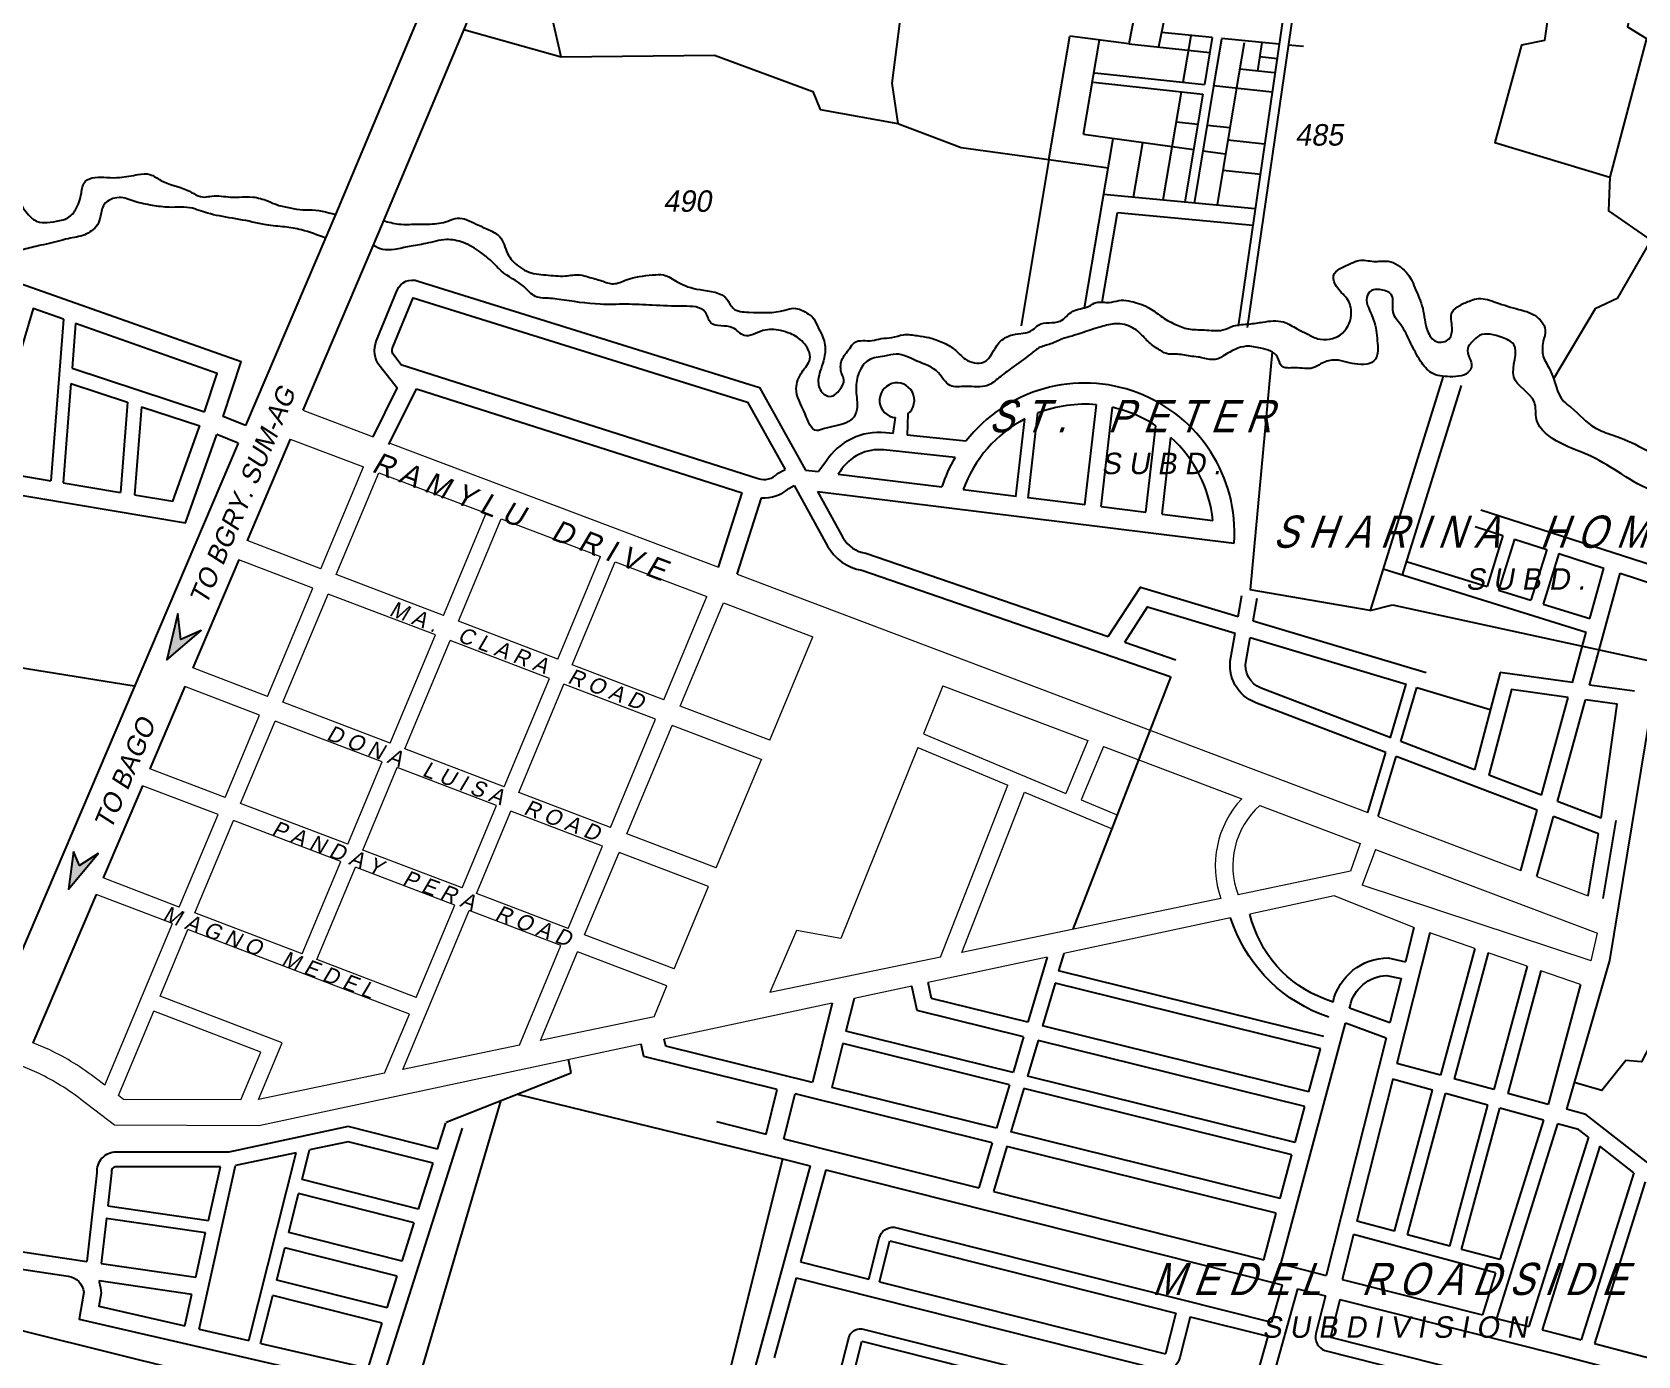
# Model space of a CAD drawing. Header units: inches. Extents: x -1369 to 1198, y -366 to 1398.
# Drawn here: x -649.3 to -608.93, y 901.79 to 935.08 of the extents above; entities that cross this region are included whole.
import ezdxf
from ezdxf.enums import TextEntityAlignment as Align

# ---------------------------------------------------------------- set-up
doc = ezdxf.new("R2010")
doc.units = ezdxf.units.IN
doc.header["$MEASUREMENT"] = 0
doc.linetypes.add('ACAD_ISO03W100', pattern=[30, 12, -18])
for name, color, linetype in [('CREEK_RIVER', 7, 'Continuous'), ('NATL_ROAD', 1, 'Continuous'), ('SUBLOTS', 1, 'Continuous')]:
    doc.layers.add(name, color=color, linetype=linetype)
for name, color, linetype, lineweight in [('GOVT_PUBLIC', 31, 'Continuous', 13), ('ROAD', 8, 'Continuous', 20), ('SUBDIVIDION', 8, 'Continuous', 25)]:
    doc.layers.add(name, color=color, linetype=linetype, lineweight=lineweight)
doc.styles.add('LOT_NO', font='ARIALN.TTF', dxfattribs={"width": 1.5, "height": 1})
doc.styles.add('PX-0', font='leroy')

msp = doc.modelspace()

# ---------------------------------------------------------------- hatches: boundary and pattern name
for points in [[(-645.9132, 919.2946), (-645.0429, 920.0343), (-645.5554, 919.806), (-645.6339, 920.4606)], [(-647.6337, 914.4222), (-648.1055, 914.1244), (-648.2545, 914.4719), (-648.3786, 913.5287)]]:
    msp.add_hatch(color=8).paths.add_polyline_path(points)

# ---------------------------------------------------------------- linework, layer by layer
at = {"color": 8}
for p, q in [((-617.4733, 936.47), (-618.7535, 927.6532)), ((-621.4289, 936.2962), (-621.733, 934.7839)), ((-617.7304, 936.3058), (-618.9819, 927.6863)), ((-620.827, 935.4821), (-620.9837, 934.703)), ((-623.7372, 931.872), (-623.21, 934.9781)), ((-621.733, 934.7839), (-623.21, 934.9781)), ((-622.8677, 932.5093), (-622.4653, 934.8802)), ((-621.733, 934.7839), (-619.694, 934.5637)), ((-619.6313, 934.9411), (-620.9103, 935.0681)), ((-620.362, 933.8152), (-620.1619, 934.9938)), ((-619.6313, 934.9411), (-619.8279, 933.7575)), ((-619.4037, 934.9033), (-619.6003, 933.7197)), ((-617.9527, 934.7745), (-619.4012, 934.9183)), ((-618.8335, 934.8086), (-619.0302, 933.625)), ((-618.3898, 934.8179), (-618.4936, 934.1033)), ((-617.9891, 934.4081), (-618.4428, 934.4532)), ((-617.3368, 934.7133), (-617.7228, 934.7517)), ((-620.864, 930.8573), (-620.4024, 933.577)), ((-619.6003, 933.7197), (-620.0906, 930.7681)), ((-619.0302, 933.625), (-619.5111, 930.73)), ((-619.8675, 933.5192), (-620.3183, 930.806)), ((-622.8677, 932.5093), (-620.099, 932.1256)), ((-622.8472, 928.1443), (-622.1238, 932.4062)), ((-621.6134, 930.9278), (-621.38, 932.3031)), ((-619.8704, 932.0939), (-619.2977, 932.0146)), ((-623.7372, 931.872), (-624.4337, 927.6876)), ((-623.7372, 931.872), (-622.2495, 931.6658)), ((-622.3628, 930.9983), (-618.5531, 930.6399)), ((-622.3968, 928.2866), (-622.0138, 930.5434)), ((-622.0138, 930.5434), (-618.6135, 930.2235))]:
    msp.add_line(p, q, dxfattribs=at)
at = {"color": 8, "linetype": 'ACAD_ISO03W100', "ltscale": 0.8}
for p, q in [((-622.5874, 934.0556), (-619.8279, 933.7575)), ((-618.9427, 934.1518), (-618.0748, 934.0581)), ((-622.6133, 933.8157), (-619.8675, 933.5192)), ((-619.5981, 933.7327), (-618.1271, 933.5738)), ((-620.5305, 932.8227), (-619.9929, 932.7646)), ((-619.7631, 932.7398), (-619.1876, 932.6776)), ((-619.2384, 932.3717), (-618.3161, 932.272)), ((-619.365, 931.6097), (-618.3989, 931.5053))]:
    msp.add_line(p, q, dxfattribs=at)
at = {"color": 8}
for points in [[(-645.6339, 920.4606), (-645.9132, 919.2946), (-645.0429, 920.0343), (-645.5554, 919.806)], [(-648.2545, 914.4719), (-648.3786, 913.5287), (-647.6337, 914.4222), (-648.1055, 914.1244)]]:
    msp.add_lwpolyline(points, close=True, dxfattribs=at)
at = {"layer": 'CREEK_RIVER', "color": 8}
msp.add_open_spline([(-610.0285, 960.3233), (-609.9876, 960.304), (-609.907, 960.2659), (-609.8116, 960.2138), (-609.7364, 960.1662), (-609.3759, 959.9352), (-608.6035, 959.8779), (-607.7714, 959.6065), (-607.0866, 959.5279), (-606.5895, 959.4531), (-606.0371, 959.3342), (-605.3732, 959.4166), (-604.6476, 959.4838), (-603.9681, 959.7083), (-603.5133, 959.9993), (-603.0523, 960.183), (-602.5435, 960.137), (-601.9261, 959.935), (-601.1092, 959.585), (-600.2884, 959.2325), (-599.5713, 958.9278), (-599.0845, 958.6432), (-598.4843, 958.6171), (-597.9791, 958.269), (-597.3532, 958.4553), (-596.6596, 957.7546), (-596.5276, 956.7464), (-595.8101, 955.8683), (-595.5625, 955.15), (-595.2818, 954.5234), (-594.9485, 954.1057), (-594.2045, 953.7963), (-593.2322, 953.8514), (-592.2133, 953.6339), (-591.4174, 953.5176), (-590.8382, 953.4966), (-590.3324, 953.2312), (-590.0372, 952.7429), (-589.5579, 952.4484), (-589.2634, 952.1277), (-589.1438, 951.793), (-589.0752, 951.2943), (-589.0677, 950.7091), (-589.2951, 950.1425), (-589.5275, 949.624), (-589.1598, 949.1936), (-589.1604, 948.7384), (-588.904, 948.5497), (-588.7471, 948.2756), (-588.5225, 948.0134), (-588.2748, 947.6645), (-587.7439, 947.4412), (-587.3784, 947.0019), (-586.9342, 946.6424), (-586.597, 946.5672), (-586.2083, 946.4985), (-585.9323, 946.7598), (-585.6502, 946.9928), (-585.448, 947.2942), (-585.1749, 947.5314), (-584.94, 947.8038), (-584.6422, 947.9869), (-584.3804, 948.2529), (-584.112, 948.5054), (-583.7075, 948.5663), (-583.2236, 948.4756), (-582.5666, 948.1469), (-581.8258, 948.3771), (-581.2294, 948.1422), (-580.8422, 947.9647), (-580.5502, 947.6561), (-580.151, 947.4776), (-579.7368, 947.1561), (-579.0312, 947.1085), (-578.2768, 946.8897), (-577.413, 946.6176), (-576.9149, 946.1528), (-576.2458, 945.891), (-576.4675, 945.4159), (-576.0392, 945.0697), (-576.018, 944.5093), (-576.0149, 943.8765), (-575.5612, 943.3383), (-574.9083, 943.3455), (-574.3824, 943.3362), (-573.8934, 943.3622), (-573.4764, 943.1516), (-572.9186, 943.0037), (-572.4102, 942.7988), (-571.9983, 942.4696), (-571.6067, 942.3107), (-571.3281, 941.9568), (-571.0276, 941.6855), (-570.5492, 941.1318), (-570.2461, 940.3376), (-569.8571, 939.5253), (-569.4608, 938.9916), (-568.9603, 938.8702), (-568.5451, 938.8934), (-568.2556, 938.7025), (-567.8552, 938.3682), (-567.2933, 938.2313), (-566.9065, 937.796), (-566.5078, 937.4899), (-566.334, 936.8818), (-565.9867, 936.3755), (-566.0203, 935.8278), (-565.8504, 935.3531), (-565.4644, 935.0258), (-564.994, 934.993), (-564.6785, 935.0234), (-564.4601, 935.061), (-564.3888, 935.0684)], degree=3, knots=[0, 0, 0, 0, 0.00045245, 0.00089134, 0.0010854, 0.00134324, 0.00516387, 0.00847533, 0.01013265, 0.01203045, 0.01351396, 0.01574369, 0.01864401, 0.02081189, 0.02280384, 0.02404537, 0.0256871, 0.02776364, 0.03054897, 0.0345648, 0.03668859, 0.03836631, 0.04010153, 0.04256589, 0.04403196, 0.0460357, 0.05119349, 0.05403677, 0.05710487, 0.05872881, 0.06092741, 0.06221236, 0.06663196, 0.07042755, 0.07261529, 0.07468694, 0.07615511, 0.07810564, 0.08022826, 0.08164632, 0.08251134, 0.08444712, 0.08715986, 0.08890091, 0.09053417, 0.09231807, 0.09398464, 0.09464733, 0.09536223, 0.09711928, 0.09811671, 0.09956363, 0.10267705, 0.10376672, 0.10517538, 0.10611475, 0.10751217, 0.10863127, 0.10983872, 0.11108127, 0.11224098, 0.11341259, 0.11453169, 0.1159962, 0.11695006, 0.11849145, 0.12088228, 0.12404701, 0.12558498, 0.12718408, 0.1282642, 0.12976127, 0.13151981, 0.13336995, 0.13661546, 0.13950961, 0.14204429, 0.14395685, 0.14495912, 0.14627521, 0.14867595, 0.15026662, 0.15259183, 0.15472151, 0.1564794, 0.15794547, 0.15950227, 0.16104025, 0.16374106, 0.16487852, 0.16629551, 0.16786941, 0.16927764, 0.17035763, 0.17515037, 0.17758615, 0.17945402, 0.18153055, 0.18241144, 0.18353838, 0.18483909, 0.18766892, 0.18895359, 0.19061032, 0.19254901, 0.19509416, 0.1965043, 0.19787511, 0.20004334, 0.20104633, 0.20251591, 0.20323049, 0.20323049, 0.20323049, 0.20323049], dxfattribs=at)
for points in [[(-652.7698, 934.4481), (-652.4195, 933.441), (-652.0253, 932.9978), (-652.0007, 932.727), (-651.7543, 932.3331), (-651.5572, 932.1607), (-651.1876, 931.8161), (-650.3745, 931.3483), (-649.931, 931.2005), (-649.6353, 930.8312), (-649.3889, 930.4865), (-649.1672, 930.3142), (-648.9208, 930.2896), (-648.6005, 930.3388), (-648.428, 930.3881), (-648.2063, 930.6096), (-648.0584, 931.0282), (-647.9599, 931.3236), (-647.7135, 931.4221), (-647.4178, 931.4221), (-647.0975, 931.4221), (-646.6294, 931.496), (-646.3337, 931.496), (-646.0627, 931.3483), (-645.3974, 931.1021), (-644.9539, 930.9297), (-644.7815, 930.9543), (-644.3133, 930.9297), (-644.0916, 930.9297), (-643.7466, 930.9297), (-643.377, 930.8312), (-643.1306, 930.7327), (-642.8103, 930.6589), (-642.49, 930.6096), (-642.3422, 930.6096), (-641.6687, 930.4949)], [(-641.9231, 929.8983), (-642.5286, 930.1049), (-642.9475, 930.1788), (-643.4156, 930.228), (-643.7606, 930.3019), (-644.4258, 930.425), (-645.0418, 930.5727), (-645.2636, 930.6466), (-645.8549, 930.6712), (-646.2738, 930.7204), (-646.7173, 930.8189), (-647.1115, 930.9174), (-647.4811, 930.7451), (-647.5796, 930.4496), (-647.6535, 930.228), (-647.8014, 930.0803), (-647.9738, 929.9818), (-648.3927, 929.8833), (-648.6637, 929.8095), (-649.2058, 929.6864), (-649.6246, 929.5879), (-649.8957, 929.6125), (-649.9203, 929.7848), (-649.9696, 930.0311), (-650.0928, 930.3019), (-650.2653, 930.7451), (-650.758, 930.8682), (-651.374, 931.0159), (-652.1871, 931.7299), (-652.4335, 932.0499), (-652.5813, 932.5177), (-652.6552, 933.0102), (-652.8682, 933.6661), (-652.8928, 933.9123), (-653.0698, 934.0435)], [(-640.465, 930.3357), (-640.0797, 930.2513), (-639.5623, 930.2513), (-639.2913, 930.2513), (-638.8478, 930.3252), (-638.6014, 930.3991), (-638.1332, 930.2513), (-637.8129, 930.1036), (-637.5419, 929.9313), (-637.3448, 929.5127), (-637.0738, 929.1926), (-636.6303, 928.9957), (-636.3839, 928.9711), (-635.8911, 928.9464), (-635.5215, 928.9711), (-635.3244, 928.9218), (-634.9795, 928.8233), (-634.6838, 928.7495), (-634.3635, 928.848), (-633.6982, 928.9711), (-633.4272, 928.9711), (-633.0823, 928.7987), (-632.5156, 928.6017), (-631.8257, 928.3555), (-631.6778, 928.134), (-631.2836, 928.0355), (-630.372, 928.0847), (-630.1502, 928.134), (-629.7806, 927.9862), (-629.6821, 927.9124), (-629.5589, 927.6908), (-629.4357, 927.4446), (-629.3618, 927.0753), (-629.485, 926.5582), (-629.5343, 926.3366), (-629.4357, 926.0166), (-629.2386, 925.9181), (-628.9922, 926.0904), (-628.8936, 926.3366), (-628.9429, 926.4844), (-628.9429, 926.8291), (-628.7458, 927.1245), (-628.6226, 927.2722), (-628.1791, 927.3215), (-627.9574, 927.3707), (-627.6863, 927.3953), (-627.3907, 927.4692), (-627.0457, 927.4446), (-626.7501, 927.3953), (-626.4051, 927.2722), (-626.1094, 927.0999), (-625.8384, 926.8537), (-625.3812, 926.7766), (-624.987, 927.269), (-624.6421, 927.466), (-624.1493, 927.5891), (-624.0015, 927.7122), (-623.4594, 927.8107), (-623.1391, 928.0569), (-622.7449, 928.18), (-622.5478, 928.2785), (-622.2275, 928.2785), (-621.9811, 928.3277), (-621.4883, 928.2538), (-621.2419, 928.1553), (-620.9216, 927.9338), (-620.5766, 927.7368), (-620.2317, 927.6137), (-619.8375, 927.5891), (-619.3693, 927.5891), (-619.0983, 927.6876), (-618.7041, 927.7368), (-618.3591, 927.786), (-617.844, 927.7888), (-617.4968, 927.6137), (-617.2504, 927.4906), (-616.9794, 927.3675), (-616.4127, 927.466), (-616.1416, 927.9584), (-616.2156, 928.3277), (-616.4866, 928.6478), (-616.5851, 928.9432), (-616.1416, 929.2633), (-615.9445, 929.3371), (-615.5749, 929.3125), (-615.2108, 929.3145), (-614.7619, 929.0417), (-614.6387, 928.8693), (-614.5401, 928.6478), (-614.343, 928.1307), (-614.2198, 927.5645), (-613.9981, 927.2936), (-613.6778, 927.3675), (-613.6038, 927.6383), (-613.6038, 928.0322), (-613.4067, 928.2046), (-613.1357, 928.3277), (-612.9386, 928.3769), (-612.4951, 928.2785), (-611.9284, 928.1061), (-611.5342, 927.9584), (-611.2631, 927.5891), (-611.3124, 927.2936), (-611.3124, 926.9243), (-611.1399, 926.5796), (-610.795, 925.7918), (-610.6225, 925.644), (-610.0066, 925.127), (-609.7355, 925.0039), (-609.2674, 924.8316), (-608.5775, 924.4869), (-608.0601, 924.2407), (-607.7644, 924.1668), (-607.4934, 924.1668), (-607.2224, 924.1422), (-606.9513, 923.9945), (-606.5443, 923.6894), (-606.3226, 923.2709), (-606.2487, 922.7785), (-606.0516, 922.4091), (-605.9284, 922.1876), (-605.7805, 921.9906), (-605.682, 921.5474), (-605.8052, 920.9565), (-605.9777, 920.6118), (-606.1994, 920.3164), (-606.3719, 920.0209), (-606.4951, 919.7255), (-606.5443, 919.4301), (-606.4951, 919.0115), (-606.3965, 918.7899), (-606.1008, 918.5683), (-605.0906, 918.3221), (-604.2776, 918.1005), (-603.637, 917.9036), (-603.2181, 917.8543), (-602.7253, 918.1005), (-602.405, 918.199), (-601.9369, 918.1252), (-600.8774, 917.485), (-600.3846, 917.0911), (-600.0643, 916.7956), (-599.8426, 916.6479), (-599.6208, 916.5494), (-599.3744, 916.4756), (-599.128, 916.4263), (-598.857, 916.3771), (-598.6353, 916.3032), (-598.586, 916.1063), (-598.3396, 915.7616), (-598.2657, 915.4415), (-597.9946, 915.2692), (-597.6743, 914.9983), (-597.4137, 914.7184), (-596.7238, 914.4476), (-596.4774, 914.4476), (-596.231, 914.6445), (-595.9354, 914.8661), (-595.4672, 915.1123), (-595.2947, 915.2847), (-595.2455, 915.3585), (-594.7773, 915.5062), (-594.6788, 915.5801), (-594.2599, 915.5801), (-593.8164, 915.5062), (-593.4468, 915.3585), (-593.1265, 915.2108), (-592.8801, 915.1616), (-592.5845, 915.2847), (-592.3874, 915.3585), (-592.0424, 915.3585), (-591.7221, 915.2108), (-591.5496, 915.1123), (-591.2786, 915.0385), (-591.0076, 914.9892), (-590.8351, 914.9892), (-590.5641, 914.9153), (-590.3423, 914.6691), (-590.1945, 914.4968), (-590.022, 914.2014), (-589.7756, 913.9798), (-589.5539, 913.8813), (-589.3321, 913.6105), (-588.593, 913.4135), (-588.1741, 913.4135), (-587.706, 913.3642), (-587.4349, 913.3642), (-587.2378, 913.5366), (-587.0407, 913.6843), (-586.9175, 913.8074), (-586.7204, 914.029), (-586.2523, 914.5953), (-585.587, 915.0385), (-585.1682, 915.0877), (-584.6261, 915.1616), (-584.2319, 915.26), (-583.4927, 915.4078), (-583.0738, 915.5555), (-582.5811, 915.8509), (-582.2854, 915.7032), (-582.1376, 915.4816), (-582.0883, 914.94), (-581.9158, 914.5707), (-581.7433, 914.3245), (-581.5593, 914.0737), (-581.1405, 913.6797), (-580.968, 913.532), (-580.697, 913.4089), (-580.2781, 913.3597), (-579.7853, 913.1873), (-579.4404, 913.0642), (-579.0954, 912.9657), (-578.9722, 912.6949), (-578.8244, 912.4733), (-578.6766, 912.1286), (-578.5534, 912.0055), (-578.2577, 911.8332), (-578.0113, 911.7593), (-577.691, 911.587), (-577.1736, 911.4639), (-576.7547, 911.587), (-576.4591, 911.7593), (-575.9663, 911.907), (-575.5474, 912.0055), (-575.2764, 912.0055), (-575.0546, 911.8578), (-574.3894, 911.4639), (-574.0937, 911.2915), (-573.5763, 910.9961), (-573.5024, 910.676), (-573.3546, 910.1836), (-572.9481, 909.5859), (-572.2828, 909.2412), (-571.8393, 909.0443), (-571.4697, 908.8227), (-571.1987, 908.5765), (-570.7059, 907.961), (-570.4103, 907.764), (-570.09, 907.6163), (-569.8929, 907.3947), (-569.3262, 907.0254), (-568.7841, 906.8776), (-568.3652, 906.7299), (-567.9464, 906.6314), (-567.4782, 906.5822), (-567.1087, 906.5576), (-566.5912, 906.3606), (-565.7535, 906.5576), (-565.4332, 906.853), (-564.5216, 907.8379), (-563.6592, 908.675), (-563.2157, 909.1427), (-562.5505, 909.8075)], [(-561.7869, 900.8555), (-561.9278, 901.0258), (-562.1988, 901.0504), (-562.4206, 901.1243), (-562.7409, 901.3951), (-563.0119, 901.5182), (-563.4061, 901.5182), (-563.6525, 901.4936), (-563.8742, 901.5182), (-564.0714, 901.6167), (-564.4409, 901.7152), (-564.8352, 901.7398), (-565.4511, 902.2076), (-565.7714, 902.3307), (-566.0917, 902.3553), (-566.3628, 902.4538), (-566.5352, 902.5276), (-566.7324, 902.5276), (-567.0527, 902.5769), (-567.2251, 902.6015), (-567.5454, 902.6015), (-567.6686, 902.503), (-567.8165, 902.3307), (-567.9643, 902.1583), (-568.5556, 902.0106), (-568.531, 901.8629), (-568.4078, 901.789), (-568.1121, 901.469), (-567.9643, 901.2474), (-567.8904, 901.0504), (-567.8165, 900.9027), (-567.6686, 900.6565), (-567.5208, 900.4349), (-567.3483, 900.1394), (-567.2744, 899.9179), (-567.3237, 899.5732), (-567.3483, 899.3762), (-567.2744, 899.1054), (-567.1512, 898.8099), (-566.9787, 898.5145), (-567.028, 898.5145), (-567.2005, 898.613), (-567.2991, 898.7607), (-567.3976, 898.9577), (-567.5701, 899.2531), (-567.6933, 899.6224), (-567.7672, 899.9917), (-567.8657, 900.3364), (-567.9889, 900.6565), (-568.1861, 901.075), (-568.3339, 901.3212), (-568.4817, 901.469), (-568.802, 901.5921), (-569.1716, 901.6905), (-569.5658, 901.8136), (-570.2804, 902.2322), (-570.3296, 903.0201), (-570.6253, 903.414), (-570.9456, 903.6848), (-571.6046, 904.0423), (-572.0727, 904.387), (-572.7873, 904.5839), (-573.2554, 904.8055), (-573.8221, 905.101), (-574.241, 905.0271), (-574.6105, 904.9779), (-574.783, 904.9779), (-575.2265, 905.1748), (-575.7686, 905.3226), (-576.0642, 905.3718), (-576.5324, 905.3472), (-576.8527, 905.2487), (-577.3208, 905.1748), (-577.6904, 905.1748), (-578.2078, 905.1748), (-578.5281, 905.2733), (-578.8977, 905.5934), (-579.218, 906.135), (-579.2673, 906.7752), (-579.9818, 907.76), (-581.0167, 908.3755), (-581.6819, 908.7941), (-582.0022, 909.1141), (-582.224, 909.385), (-582.3718, 909.8035), (-582.4211, 910.2221), (-582.6428, 910.5421), (-582.9631, 910.7883), (-583.924, 911.0345), (-584.2444, 910.9853), (-584.5154, 910.9361), (-585.0082, 910.8868), (-585.2546, 910.8622), (-585.6981, 911.0099), (-586.0676, 911.3054), (-586.5358, 911.6008), (-587.1271, 911.9701), (-587.5706, 912.3148), (-588.2018, 912.7201), (-588.941, 912.7939), (-589.5816, 912.8186), (-590.2468, 913.631), (-590.444, 914.1481), (-590.6903, 914.4189), (-591.1092, 914.5666), (-591.5281, 914.7636), (-591.7498, 914.8621), (-592.1933, 915.0098), (-592.5136, 915.0098), (-592.8093, 914.9113), (-593.0064, 914.8375), (-593.4253, 914.8867), (-593.6224, 914.9359), (-593.9427, 915.0098), (-594.3369, 915.059), (-594.6326, 915.0344), (-594.9529, 914.8867), (-595.1993, 914.7636), (-595.5442, 914.4928), (-595.8645, 914.2958), (-596.0863, 914.1973), (-596.4558, 914.0988), (-596.8254, 914.0988), (-597.1211, 914.1235), (-597.4907, 914.2466), (-597.7371, 914.4681), (-597.8356, 914.6405), (-598.1313, 914.9359), (-598.353, 915.1575), (-598.6487, 915.2806), (-598.9197, 915.6746), (-598.9444, 915.9208), (-599.0922, 916.0685), (-599.4618, 916.0439), (-599.6835, 916.1177), (-600.2256, 916.3886), (-601.2358, 917.1518), (-601.6547, 917.5457), (-602.0489, 917.7181), (-602.6402, 917.7181), (-603.0837, 917.6934), (-603.3794, 917.6442), (-603.6997, 917.6442), (-604.1432, 917.7427), (-604.5128, 917.8658), (-604.8824, 917.9889), (-606.4041, 918.5429), (-606.8969, 918.8875), (-607.0447, 919.2815), (-606.9708, 919.5769), (-606.8722, 919.9216), (-606.6998, 920.3155), (-606.5766, 920.6356), (-606.4534, 920.8818), (-606.2316, 921.1773), (-606.1084, 921.4235), (-606.0591, 921.6943), (-606.1331, 921.9651), (-606.3794, 922.3344), (-606.6012, 922.6299), (-606.7737, 922.9253), (-606.8969, 923.2454), (-607.5128, 923.3685), (-608.0056, 923.4424), (-608.523, 923.5408), (-609.3361, 923.9594), (-610.0999, 924.4026), (-610.8884, 924.7473), (-611.4797, 925.3382), (-611.5364, 925.7729), (-612.0538, 926.4131), (-612.0538, 927.2255), (-612.3494, 927.3979), (-612.9161, 927.4471), (-613.1132, 927.2748), (-613.2118, 927.1271), (-613.1625, 926.8808), (-613.1132, 926.6839), (-613.1625, 926.5608), (-613.6553, 926.4131), (-614.1234, 926.5115), (-614.3945, 926.807), (-614.6409, 927.2502), (-614.8626, 927.6687), (-615.0844, 928.038), (-615.1336, 928.4812), (-615.4293, 928.6043), (-615.6264, 928.5797), (-615.7496, 928.4073), (-615.7003, 928.1365), (-615.5525, 927.7672), (-615.4786, 927.2502), (-615.4786, 927.0039), (-615.5279, 926.8562), (-616.0453, 926.7331), (-616.5873, 926.8316), (-616.9076, 926.7331), (-617.1047, 926.6346), (-617.5482, 926.6346), (-617.8932, 926.6839), (-617.9917, 926.9055), (-618.4106, 927.1271), (-618.7802, 927.1763), (-619.3222, 926.9547), (-619.5194, 926.8562), (-619.8643, 926.8808), (-619.9875, 926.9055), (-620.1846, 926.9301), (-620.5542, 926.9793), (-620.7267, 926.9793), (-620.9484, 927.0778), (-621.2194, 927.2748), (-621.4658, 927.521), (-621.6383, 927.6441), (-622.0572, 927.7426), (-622.4268, 927.6687), (-622.6731, 927.5948), (-623.1166, 927.4471), (-623.4369, 927.3486), (-623.6587, 927.2502), (-623.9544, 927.1517), (-624.2008, 926.9793), (-624.6689, 926.6346), (-624.9892, 926.3884), (-625.2849, 926.1915), (-625.8269, 926.1668), (-626.2211, 926.1915), (-626.5168, 926.5115), (-627.0589, 926.807), (-627.5763, 926.9793), (-627.8719, 926.9301), (-628.2662, 926.8316), (-628.5126, 926.5115), (-628.5865, 926.1176), (-628.5618, 925.6498), (-628.6358, 925.4036), (-628.8329, 925.2559), (-629.3749, 925.1082), (-629.572, 925.0589), (-629.8677, 925.4775), (-630.0894, 926.1176), (-629.9416, 926.5362), (-629.7445, 926.8562), (-629.917, 927.2748), (-630.2373, 927.4964), (-630.4837, 927.5702), (-630.9272, 927.5702), (-631.3953, 927.4471), (-631.691, 927.6441), (-632.233, 927.7672), (-632.3774, 928.0368), (-632.9195, 928.1845), (-633.7079, 928.2091), (-634.3732, 928.2337), (-635.0138, 928.2337), (-636.0486, 928.3569), (-636.2704, 928.3815), (-636.6399, 928.4307), (-636.9356, 928.6769), (-637.5023, 929.0708), (-637.7487, 929.3171), (-638.0197, 929.5386), (-638.4632, 929.7848), (-638.8821, 929.8587), (-639.3995, 929.7602), (-639.8184, 929.6864), (-640.1879, 929.6125), (-640.4836, 929.6125), (-640.7271, 929.7163)]]:
    msp.add_spline(points, degree=3, dxfattribs=at)
at = {"layer": 'NATL_ROAD', "color": 1}
for points in [[(-632.2902, 949.7916), (-632.7311, 948.7579), (-640.5898, 930.0384), (-642.4948, 925.5706)], [(-637.9486, 939.3562), (-641.6687, 930.4949), (-643.9314, 925.1883)], [(-644.1206, 924.7447), (-650.4931, 909.7995)], [(-642.8065, 924.8396), (-643.8931, 922.2914)], [(-644.1002, 921.8057), (-645.2582, 919.0899)], [(-645.4578, 918.6217), (-646.3385, 916.5562)], [(-646.5211, 916.1282), (-647.5103, 913.8082)], [(-647.6869, 913.394), (-649.2769, 909.6651)]]:
    msp.add_lwpolyline(points, dxfattribs=at)
at = {"layer": 'ROAD', "color": 8}
for p, q in [((-642.0399, 921.5834), (-640.9692, 924.1451)), ((-641.6508, 921.4347), (-640.5795, 923.9978)), ((-638.9557, 920.4051), (-637.8805, 922.9776)), ((-638.5817, 920.2622), (-637.5059, 922.836)), ((-642.0399, 921.5834), (-643.8931, 922.2914)), ((-636.085, 919.3083), (-635.0056, 921.8909)), ((-642.2435, 921.0964), (-644.1002, 921.8057)), ((-635.7238, 919.1703), (-634.6438, 921.7542)), ((-643.3818, 918.373), (-642.2435, 921.0964)), ((-638.9557, 920.4051), (-641.6508, 921.4347)), ((-642.9926, 918.2243), (-641.8543, 920.9477)), ((-639.1593, 919.918), (-641.8543, 920.9477)), ((-633.4199, 918.2901), (-632.3366, 920.8821)), ((-633.0044, 918.1314), (-631.9204, 920.7248)), ((-636.085, 919.3083), (-638.5817, 920.2622)), ((-640.2975, 917.1947), (-639.1593, 919.918)), ((-630.7561, 917.2724), (-629.6688, 919.8737)), ((-639.9235, 917.0518), (-638.7853, 919.7751)), ((-636.2886, 918.8213), (-638.7853, 919.7751)), ((-643.3818, 918.373), (-645.2582, 919.0899)), ((-633.4199, 918.2901), (-635.7238, 919.1703)), ((-637.4269, 916.0979), (-636.2886, 918.8213)), ((-637.0656, 915.9599), (-635.9274, 918.6833)), ((-633.6235, 917.8031), (-635.9274, 918.6833)), ((-643.578, 917.9036), (-645.4578, 918.6217)), ((-644.4437, 915.8323), (-643.578, 917.9036)), ((-640.2975, 917.1947), (-642.9926, 918.2243)), ((-630.7561, 917.2724), (-633.0044, 918.1314)), ((-644.0545, 915.6836), (-643.1888, 917.7549)), ((-640.4938, 916.7252), (-643.1888, 917.7549)), ((-634.7618, 915.0797), (-633.6235, 917.8031)), ((-634.3462, 914.921), (-633.2079, 917.6443)), ((-630.9444, 916.7795), (-633.2079, 917.6443)), ((-626.8946, 917.4296), (-623.3107, 915.9322)), ((-637.4269, 916.0979), (-639.9235, 917.0518)), ((-627.033, 917.086), (-624.7743, 916.1424)), ((-622.7557, 917.2606), (-623.3107, 915.9322)), ((-622.3699, 917.1147), (-622.9303, 915.7733)), ((-641.3595, 914.6539), (-640.4938, 916.7252)), ((-632.0979, 914.062), (-630.9596, 916.7853)), ((-644.4437, 915.8323), (-646.3385, 916.5562)), ((-640.9855, 914.5111), (-640.1197, 916.5823)), ((-637.6231, 915.6285), (-640.1197, 916.5823)), ((-644.6231, 915.4031), (-646.5211, 916.1282)), ((-634.7618, 915.0797), (-637.0656, 915.9599)), ((-626.4651, 911.8199), (-624.7743, 916.1424)), ((-625.9297, 911.9318), (-624.3517, 915.9658)), ((-624.3517, 915.9658), (-622.1477, 915.045)), ((-641.3595, 914.6539), (-644.0545, 915.6836)), ((-638.4888, 913.5572), (-637.6231, 915.6285)), ((-638.1276, 913.4192), (-637.2619, 915.4905)), ((-634.958, 914.6103), (-637.2619, 915.4905)), ((-622.9303, 915.7733), (-622.0049, 915.3867)), ((-645.5955, 913.0766), (-644.6231, 915.4031)), ((-645.2063, 912.9279), (-644.2339, 915.2544)), ((-641.5389, 914.2247), (-644.2339, 915.2544)), ((-635.8237, 912.539), (-634.958, 914.6103)), ((-632.0979, 914.062), (-634.3462, 914.921)), ((-615.9186, 914.6762), (-616.1586, 913.9749)), ((-642.5112, 911.8983), (-641.5389, 914.2247)), ((-638.4888, 913.5572), (-640.9855, 914.5111)), ((-635.4081, 912.3802), (-634.5424, 914.4515)), ((-632.2941, 913.5925), (-634.5424, 914.4515)), ((-615.526, 914.5278), (-615.8645, 913.6258)), ((-645.5955, 913.0766), (-647.5103, 913.8082)), ((-642.1372, 911.7554), (-641.1649, 914.0818)), ((-638.6682, 913.128), (-641.1649, 914.0818)), ((-645.7691, 912.6613), (-647.6869, 913.394)), ((-635.8237, 912.539), (-638.1276, 913.4192)), ((-633.1598, 911.5213), (-632.2941, 913.5925)), ((-639.9769, 908.9946), (-638.307, 912.99)), ((-639.6406, 910.8015), (-638.6682, 913.128)), ((-636.0031, 912.1098), (-638.307, 912.99)), ((-647.4675, 908.5979), (-645.7691, 912.6613)), ((-642.5112, 911.8983), (-645.2063, 912.9279)), ((-646.0813, 910.8345), (-645.3799, 912.5127)), ((-639.8141, 910.3863), (-645.3799, 912.5127)), ((-633.1598, 911.5213), (-635.4081, 912.3802)), ((-610.1124, 911.7217), (-609.9493, 912.4198)), ((-637.0493, 909.6068), (-636.0031, 912.1098)), ((-636.5212, 909.7172), (-635.5875, 911.951)), ((-633.3392, 911.092), (-635.5875, 911.951)), ((-639.6406, 910.8015), (-642.1372, 911.7554)), ((-633.6642, 910.3146), (-633.3392, 911.092)), ((-643.0122, 909.6619), (-646.0813, 910.8345)), ((-647.1259, 908.3353), (-646.2385, 910.4584)), ((-643.5434, 909.4288), (-646.2385, 910.4584)), ((-640.4359, 908.8986), (-639.8141, 910.3863)), ((-644.0465, 908.225), (-643.5434, 909.4288)), ((-643.6085, 908.2352), (-643.0122, 909.6619))]:
    msp.add_line(p, q, dxfattribs=at)
for points in [[(-642.4948, 925.5706), (-640.723, 924.9009)], [(-642.8065, 924.8396), (-640.9692, 924.1451)], [(-640.3068, 924.7436), (-632.047, 921.6215)], [(-640.5795, 923.9978), (-637.8805, 922.9776)], [(-637.5059, 922.836), (-635.0056, 921.8909)], [(-634.6438, 921.7542), (-632.3366, 920.8821)], [(-631.5782, 921.4442), (-615.7211, 915.4504)], [(-631.9204, 920.7248), (-629.6688, 919.8737)], [(-626.4068, 918.6406), (-626.8946, 917.4296)], [(-626.4068, 918.6406), (-622.7557, 917.2606)], [(-627.033, 917.086), (-628.9668, 912.2854), (-630.0825, 912.4836), (-630.7497, 910.924)], [(-622.3699, 917.1147), (-618.89, 915.7994)], [(-618.4367, 915.628), (-615.9186, 914.6762)], [(-615.4592, 915.3514), (-611.8791, 913.9982)], [(-615.526, 914.5278), (-609.9493, 912.4198)], [(-616.1586, 913.9749), (-616.1586, 913.9749), (-618.9849, 913.384)], [(-611.4723, 913.8444), (-610.1822, 913.3568)], [(-610.1124, 911.7217), (-615.8645, 913.6258)], [(-619.4196, 913.2931), (-625.9297, 911.9318)], [(-614.5616, 912.5601), (-616.5721, 913.3603), (-618.6839, 912.8978)], [(-619.1712, 912.8054), (-623.3655, 911.907)], [(-613.033, 912.037), (-614.1673, 912.4252)], [(-626.4651, 911.8199), (-630.7497, 910.924)], [(-623.7818, 911.8178), (-626.7706, 911.1775)], [(-611.7188, 911.5872), (-612.698, 911.9223)], [(-610.3739, 911.127), (-611.3725, 911.4687)], [(-627.1839, 911.089), (-628.6372, 910.7777)], [(-629.1829, 910.6608), (-633.4057, 909.7562)], [(-633.6642, 910.3146), (-636.5212, 909.7172)], [(-637.0493, 909.6068), (-639.9769, 908.9946)], [(-640.4359, 908.8986), (-643.6085, 908.2352)], [(-644.0465, 908.225), (-646.9997, 908.2383), (-647.1259, 908.3353)]]:
    msp.add_lwpolyline(points, dxfattribs=at)
for points in [[(-633.989, 909.6312), (-643.5997, 907.5725), (-647.2221, 907.5888), (-648.0714, 908.2416, 0.0506142), (-649.1221, 908.8919), (-649.532, 909.0667)], [(-647.4675, 908.5979), (-647.675, 908.7574, 0.0512317), (-648.8524, 909.4841), (-649.2769, 909.6651)]]:
    msp.add_lwpolyline(points, format="xyb", dxfattribs=at)
for radius, start, end in [(2.4736, 136.88395, 199.25286), (2.034, 131.67271, 200.87371)]:
    msp.add_arc((-617.0844, 914.1087), radius, start, end, dxfattribs=at)
at = {"layer": 'SUBDIVIDION', "color": 8}
for p, q in [((-648.5087, 927.857), (-648.8278, 923.7974)), ((-648.2041, 927.7493), (-648.2925, 926.6244)), ((-648.2925, 926.6244), (-644.9651, 925.5296)), ((-613.8272, 926.422), (-615.6637, 920.532)), ((-648.3228, 926.2397), (-648.5189, 923.7453)), ((-648.3228, 926.2397), (-646.896, 925.7703)), ((-613.3731, 926.195), (-614.8591, 921.4288)), ((-646.896, 925.7703), (-647.0744, 923.5019)), ((-646.5499, 925.6564), (-646.7239, 923.4428)), ((-646.5499, 925.6564), (-645.0823, 925.1735)), ((-624.2619, 923.3588), (-624.0137, 925.5002)), ((-622.8319, 923.1931), (-622.5407, 925.7055)), ((-622.4287, 923.1464), (-622.1394, 925.6424)), ((-627.6517, 924.9837), (-627.5945, 925.3838)), ((-627.2858, 925.4772), (-627.298, 924.9464)), ((-624.5664, 923.3941), (-624.3394, 925.3526)), ((-621.2995, 923.0067), (-621.048, 925.177)), ((-620.8932, 922.9565), (-620.67, 924.8828)), ((-629.8561, 924.0647), (-629.5308, 924.0245)), ((-629.0351, 923.9632), (-626.4298, 923.6411)), ((-632.047, 921.6215), (-631.4495, 923.4903)), ((-629.555, 923.522), (-619.0803, 922.23)), ((-625.8901, 923.5743), (-624.5645, 923.4104)), ((-631.5782, 921.4442), (-630.9642, 923.3646)), ((-624.2603, 923.3728), (-622.8315, 923.1962)), ((-622.4287, 923.1464), (-621.2995, 923.0067)), ((-620.8932, 922.9565), (-619.62, 922.7991)), ((-612.8851, 923.0683), (-607.3406, 921.2764)), ((-613.0216, 922.6458), (-612.325, 922.4207)), ((-612.325, 922.4207), (-612.7259, 921.1349)), ((-612.035, 922.327), (-612.435, 921.0442)), ((-612.035, 922.327), (-611.2263, 922.0656)), ((-611.2263, 922.0656), (-611.6237, 920.7912)), ((-610.9179, 921.9659), (-611.3142, 920.6947)), ((-610.9179, 921.9659), (-609.79, 921.6014)), ((-615.3375, 921.578), (-610.2337, 919.9867)), ((-614.7537, 921.7671), (-612.7259, 921.1349)), ((-610.1491, 918.6601), (-609.3775, 921.4681)), ((-610.1398, 920.3285), (-609.79, 921.6014)), ((-609.3775, 921.4681), (-607.4771, 920.854)), ((-615.6637, 920.532), (-618.6772, 921.0561)), ((-615.6637, 920.532), (-615.1039, 920.6718)), ((-612.435, 921.0442), (-611.6237, 920.7912)), ((-611.3142, 920.6947), (-610.1398, 920.3285)), ((-610.5816, 918.7204), (-610.2337, 919.9867)), ((-615.1559, 917.3385), (-614.7551, 918.6773)), ((-612.3989, 918.9738), (-613.0411, 916.5301)), ((-610.5816, 918.7204), (-612.3989, 918.9738)), ((-609.023, 918.5031), (-610.1491, 918.6601)), ((-614.8943, 917.2385), (-614.4876, 918.5972)), ((-611.36, 915.8874), (-610.684, 918.3477)), ((-610.9536, 915.7321), (-610.2515, 918.2874)), ((-615.7211, 915.4504), (-615.2682, 916.9634)), ((-615.4592, 915.3514), (-615.0066, 916.8634)), ((-611.8791, 913.9982), (-611.464, 915.5091)), ((-611.4723, 913.8444), (-611.0576, 915.3538)), ((-609.8041, 913.2939), (-609.4782, 915.2549)), ((-614.1673, 912.4252), (-614.9951, 909.1439)), ((-614.5616, 912.5601), (-614.7778, 911.7031)), ((-623.7818, 911.8178), (-624.2664, 910.1793)), ((-623.3655, 911.907), (-623.4937, 911.4734)), ((-613.033, 912.037), (-613.8951, 908.8467)), ((-612.698, 911.9223), (-613.554, 908.7545)), ((-616.8295, 909.82), (-623.4937, 911.4734)), ((-611.7188, 911.5872), (-612.557, 908.4851)), ((-611.3725, 911.4687), (-612.2045, 908.3899)), ((-627.0528, 910.4772), (-627.1839, 911.089)), ((-626.6854, 910.7794), (-626.7706, 911.1775)), ((-623.5848, 911.1654), (-623.9031, 910.0891)), ((-616.9068, 909.5086), (-623.5848, 911.1654)), ((-614.8855, 911.2762), (-615.1658, 910.165)), ((-610.3739, 911.127), (-611.1878, 908.1152)), ((-629.1829, 910.6608), (-629.6788, 908.6621)), ((-628.6372, 910.7777), (-628.8404, 909.9588)), ((-624.2664, 910.1793), (-626.6854, 910.7794)), ((-624.3748, 909.8127), (-627.0528, 910.4772)), ((-633.3673, 909.5772), (-633.4057, 909.7562)), ((-624.6399, 908.9166), (-628.8404, 909.9588)), ((-624.3748, 909.8127), (-624.6399, 908.9166)), ((-617.2037, 908.427), (-623.9031, 910.0891)), ((-615.2623, 909.7824), (-616.768, 903.8136)), ((-633.9226, 909.3214), (-633.989, 909.6312)), ((-629.6788, 908.6621), (-633.3673, 909.5772)), ((-628.9177, 909.6471), (-629.192, 908.5413)), ((-624.731, 908.6083), (-628.9177, 909.6471)), ((-624.0115, 909.7226), (-624.2766, 908.8265)), ((-617.3028, 908.0581), (-624.0115, 909.7226)), ((-635.7443, 908.9109), (-635.8133, 909.2404)), ((-630.5663, 908.4886), (-633.9226, 909.3214)), ((-624.731, 908.6083), (-625.0545, 907.5147)), ((-617.545, 907.1563), (-624.2766, 908.8265)), ((-615.0958, 908.7446), (-615.9949, 905.1803)), ((-630.8451, 907.3648), (-630.5663, 908.4886)), ((-630.3994, 907.2523), (-630.1202, 908.378)), ((-625.1629, 907.148), (-630.1202, 908.378)), ((-625.0545, 907.5147), (-629.192, 908.5413)), ((-624.3678, 908.5182), (-624.6912, 907.4246)), ((-617.6283, 906.8461), (-624.3678, 908.5182)), ((-615.0553, 904.9264), (-614.0966, 908.4745)), ((-614.7265, 904.8375), (-613.7677, 908.3857)), ((-613.6613, 904.5497), (-612.7026, 908.0979)), ((-613.365, 904.4697), (-612.4062, 908.0178)), ((-617.9239, 905.7456), (-624.6912, 907.4246)), ((-610.9537, 907.6253), (-612.4909, 902.7347)), ((-611.3025, 907.7195), (-612.4055, 904.2104)), ((-642.5092, 906.2227), (-642.32, 906.9714)), ((-625.1629, 907.148), (-625.4978, 906.0158)), ((-624.7996, 907.0579), (-625.1349, 905.9243)), ((-618.0231, 905.3766), (-624.7996, 907.0579)), ((-610.1791, 907.2879), (-611.675, 902.5289)), ((-609.8917, 907.0634), (-611.3433, 902.4452)), ((-645.0999, 902.4624), (-644.1836, 906.5749)), ((-644.8659, 905.1952), (-644.5647, 906.547)), ((-643.8512, 902.1747), (-642.6569, 906.8997)), ((-639.5814, 905.4827), (-642.5092, 906.2227)), ((-609.0367, 906.3957), (-610.3582, 902.1914)), ((-608.748, 906.1702), (-610.0261, 902.1041)), ((-642.8453, 904.8929), (-642.5972, 905.8744)), ((-639.6905, 905.1397), (-642.5972, 905.8744)), ((-647.3932, 905.5654), (-644.8659, 905.1952)), ((-647.4383, 905.2572), (-644.9338, 904.8904)), ((-615.0553, 904.9264), (-615.9949, 905.1803)), ((-651.0655, 904.6369), (-647.9236, 904.1662)), ((-645.1844, 903.7659), (-644.9338, 904.8904)), ((-639.9978, 904.1731), (-642.8453, 904.8929)), ((-616.0798, 904.8437), (-616.3653, 903.7121)), ((-612.5097, 903.879), (-616.0798, 904.8437)), ((-613.6613, 904.5497), (-614.7265, 904.8375)), ((-647.5591, 904.1137), (-645.1844, 903.7659)), ((-643.1478, 903.6963), (-642.9432, 904.5058)), ((-640.1191, 903.792), (-642.9432, 904.5058)), ((-612.4055, 904.2104), (-613.365, 904.4697)), ((-612.5097, 903.879), (-612.8415, 902.8231)), ((-647.608, 903.6855), (-645.2783, 903.3442)), ((-645.4565, 902.5445), (-645.2783, 903.3442)), ((-643.5515, 902.099), (-643.2457, 903.309)), ((-640.4938, 902.6134), (-643.2457, 903.309)), ((-640.3725, 902.9948), (-643.1478, 903.6963))]:
    msp.add_line(p, q, dxfattribs=at)
for points in [[(-643.9314, 925.1883), (-644.4957, 925.4138), (-644.043, 926.7898), (-649.5887, 928.7501), (-650.4564, 925.8096), (-650.1357, 923.5289), (-645.4388, 922.7373), (-644.6497, 924.9562)], [(-648.5087, 927.857), (-649.2701, 928.1261), (-649.9644, 925.7733), (-649.7074, 923.9457), (-648.8278, 923.7974)], [(-644.9651, 925.5296), (-644.6484, 926.4924), (-648.2041, 927.7493)], [(-640.3262, 924.7043), (-639.6315, 926.1064)], [(-639.6315, 926.1064), (-631.4495, 923.4903)], [(-646.7239, 923.4428), (-645.7576, 923.2799), (-645.0952, 925.1342)], [(-645.0952, 925.1342), (-645.0823, 925.1735)], [(-644.1206, 924.7447), (-644.6497, 924.9562)], [(-625.8227, 924.7908), (-627.298, 924.9464)], [(-648.5189, 923.7453), (-647.0744, 923.5019)], [(-622.2469, 919.8815), (-621.4393, 921.1218), (-618.9837, 920.3867)], [(-618.9837, 920.3867), (-618.8922, 920.9099)], [(-618.607, 920.2739), (-618.5076, 920.8426)], [(-621.8327, 919.7389), (-621.2566, 920.6236), (-619.0574, 919.9652)], [(-618.607, 920.2739), (-614.2523, 918.9703)], [(-618.6807, 919.8525), (-614.7551, 918.6773)], [(-621.8327, 919.7389), (-620.5458, 919.296)], [(-614.4876, 918.5972), (-612.643, 918.045)], [(-610.684, 918.3477), (-612.1147, 918.5472), (-612.681, 916.3924)], [(-609.8572, 915.3129), (-609.4558, 918.1764), (-610.2515, 918.2874)], [(-613.0411, 916.5301), (-614.8943, 917.2385)], [(-611.464, 915.5091), (-615.0066, 916.8634)], [(-611.36, 915.8874), (-612.681, 916.3924)], [(-609.8572, 915.3129), (-610.9536, 915.7321)], [(-609.9225, 914.9199), (-611.0576, 915.3538)], [(-610.1822, 913.3568), (-609.9225, 914.9199)], [(-615.1658, 910.165), (-616.1815, 910.5363)], [(-617.9117, 904.0952), (-616.2838, 910.1558)], [(-615.2623, 909.7824), (-616.2838, 910.1558)], [(-617.2037, 908.427), (-616.9128, 909.51)], [(-613.8951, 908.8467), (-614.9951, 909.1439)], [(-614.0966, 908.4745), (-615.1025, 908.7464)], [(-612.557, 908.4851), (-613.554, 908.7545)], [(-612.7026, 908.0979), (-613.7677, 908.3857)], [(-611.1878, 908.1152), (-612.2045, 908.3899)], [(-617.545, 907.1563), (-617.3028, 908.0581)], [(-611.3025, 907.7195), (-612.4062, 908.0178)], [(-591.9659, 899.8985), (-608.2995, 906.3425), (-610.2421, 907.8596), (-610.7308, 907.9917)], [(-639.1026, 906.9886), (-638.893, 907.6477)], [(-632.0963, 907.6804), (-630.8451, 907.3648)], [(-610.1791, 907.2879), (-610.4299, 907.4838), (-610.9537, 907.6253)], [(-639.2143, 906.6371), (-641.3551, 907.1767), (-642.32, 906.9714)], [(-630.3994, 907.2523), (-625.4978, 906.0158)], [(-609.0367, 906.3957), (-609.8917, 907.0634)], [(-642.6569, 906.8997), (-644.1836, 906.5749)], [(-639.5814, 905.4827), (-639.2143, 906.6371)], [(-630.4346, 906.7457), (-629.7377, 906.5699)], [(-617.9239, 905.7456), (-617.6283, 906.8461)], [(-629.3437, 906.4705), (-629.9794, 904.1526)], [(-629.3437, 906.4705), (-617.8773, 903.578)], [(-625.1349, 905.9243), (-618.3366, 904.2093)], [(-618.3366, 904.2093), (-618.0231, 905.3766)], [(-647.4286, 905.2558), (-647.5591, 904.1137)], [(-639.9978, 904.1731), (-639.6905, 905.1397)], [(-627.6237, 905.0268), (-618.1415, 902.6348)], [(-627.9973, 903.6526), (-627.7377, 904.6817)], [(-627.7377, 904.6817), (-620.5476, 902.8679)], [(-629.9794, 904.1526), (-628.264, 903.7199)], [(-640.3725, 902.9948), (-640.1191, 903.792)], [(-630.0893, 903.7521), (-630.6407, 901.7417)], [(-630.0893, 903.7521), (-620.8806, 901.4291)], [(-617.91, 904.1017), (-616.768, 903.8136)], [(-616.3653, 903.7121), (-612.8415, 902.8231)], [(-647.608, 903.6855), (-647.613, 903.6416)], [(-627.9973, 903.6526), (-620.8072, 901.8388)], [(-617.8773, 903.578), (-618.1415, 902.6348)], [(-617.4901, 903.4803), (-618.1384, 901.1656)], [(-617.4901, 903.4803), (-616.7877, 903.3031)], [(-616.4223, 903.211), (-616.6618, 902.2615)], [(-616.4223, 903.211), (-610.9686, 901.8352), (-606.5399, 900.6701)], [(-643.5499, 902.1053), (-640.853, 901.4839), (-640.4938, 902.6134)], [(-620.5476, 902.8679), (-620.8072, 901.8388)], [(-620.185, 902.7764), (-618.2393, 902.2856)], [(-612.4909, 902.7347), (-611.675, 902.5289)], [(-645.0999, 902.4624), (-643.8512, 902.1747)], [(-628.6691, 901.2443), (-628.438, 902.1604)], [(-628.4409, 902.4737), (-618.8632, 900.0576)], [(-628.438, 902.1604), (-621.2703, 900.3522)], [(-618.2393, 902.2856), (-618.8632, 900.0576)], [(-616.6618, 902.2615), (-611.2129, 900.8869), (-606.8151, 899.73)], [(-611.3433, 902.4452), (-610.8439, 902.3192), (-610.3582, 902.1914)], [(-610.0261, 902.1041), (-607.7019, 901.4926)], [(-616.7996, 901.9224), (-611.3034, 900.5359), (-608.5714, 899.8172)]]:
    msp.add_lwpolyline(points, dxfattribs=at)
for points in [[(-640.723, 924.9009), (-640.1163, 926.1252), (-640.5464, 926.6671, -0.2707808), (-640.6399, 927.3211), (-640.1163, 928.5917, -0.4083135), (-639.5928, 928.8159), (-631.0098, 926.1439), (-629.8561, 924.0647)], [(-640.0241, 926.7212), (-640.1996, 926.9423, -0.2700813), (-640.2301, 927.1535), (-639.7198, 928.3917), (-631.3108, 925.7739), (-630.371, 924.0802)], [(-640.0241, 926.7212), (-631.0485, 923.8512, 0.2877154), (-630.5566, 923.9773), (-630.371, 924.0802)], [(-627.6517, 924.9837), (-627.8383, 925.0034, 0.2849802), (-629.344, 924.2758), (-629.5308, 924.0245)], [(-626.098, 924.3831), (-627.8839, 924.5714, 0.2884502), (-628.9851, 924.0305), (-629.0351, 923.9632)], [(-630.9642, 923.3646, 0.1995272), (-630.2787, 923.5986), (-630.145, 923.6728)], [(-630.145, 923.6728), (-629.3026, 922.1546, 0.2279824), (-628.4416, 921.5452), (-620.6899, 918.8774)], [(-629.555, 923.522), (-628.9154, 922.3694, 0.2389791), (-628.3358, 921.977), (-622.2469, 919.8815)], [(-615.2682, 916.9634), (-618.5406, 918.2144, -0.367047), (-619.1648, 919.3513), (-619.0574, 919.9652)], [(-615.1457, 917.3346), (-618.4011, 918.5791, -0.3692984), (-618.7812, 919.2779), (-618.6807, 919.8525)], [(-616.6986, 910.3074), (-616.9287, 910.3916, -0.2218534), (-619.1712, 912.8054)], [(-616.5964, 910.688), (-616.7939, 910.7602, -0.2498141), (-618.6839, 912.8978)], [(-616.5964, 910.688, -0.3512312), (-615.2084, 911.7959), (-614.7778, 911.7031)], [(-616.1815, 910.5363), (-616.1689, 910.5833, -0.3415018), (-615.2514, 911.3551), (-614.8855, 911.2762)], [(-651.13, 904.2066), (-648.3867, 903.7957, -0.3429351), (-647.9989, 903.3888), (-648.1153, 902.7106), (-640.8827, 901.0443, 0.399311), (-640.4561, 901.2962), (-638.4783, 907.5158)], [(-639.1026, 906.9886), (-641.3481, 907.5546), (-644.3536, 906.9152), (-647.1845, 906.9152, 0.4366967), (-647.6693, 906.392), (-647.9236, 904.1662)], [(-644.5647, 906.547), (-647.1845, 906.547, 0.4967808), (-647.2982, 906.3971), (-647.3932, 905.5654)], [(-629.7377, 906.5699), (-631.7708, 899.1571, 0.4168026), (-631.5001, 898.6865, 0.4021651)], [(-628.264, 903.7199), (-628.0044, 904.7489, -0.3612013), (-627.6237, 905.0268, -0.3612013)], [(-647.613, 903.6416, -0.0795981), (-647.5617, 903.3638), (-647.6169, 903.0423), (-645.4565, 902.5445)], [(-616.7877, 903.3031), (-617.0272, 902.3537, 0.3836385), (-616.7996, 901.9224, -0.0623511)], [(-620.185, 902.7764), (-620.4446, 901.7474, -0.3610683), (-620.8806, 901.4291, -0.6203522)], [(-628.9977, 901.3272), (-628.7666, 902.2433, -0.3696323), (-628.4409, 902.4737, -0.3696323)]]:
    msp.add_lwpolyline(points, format="xyb", dxfattribs=at)
for centre, radius, start, end in [((-627.5579, 925.8197), 0.4374, 308.45504, 265.20205), ((-622.8422, 922.4818), 3.7703, 356.1706, 142.23493), ((-622.8422, 922.4818), 3.2378, 84.65729, 111.21321), ((-622.8422, 922.4818), 3.2378, 56.34822, 77.46446), ((-622.8422, 922.4818), 3.2378, 117.5434, 160.27908), ((-622.8422, 922.4818), 3.2378, 5.62375, 47.86395), ((-622.8422, 922.4818), 3.7703, 149.717, 162.09263)]:
    msp.add_arc(centre, radius, start, end, dxfattribs=at)
at = {"layer": 'SUBLOTS', "color": 8}
for p, q in [((-618.1294, 927.0363), (-618.6772, 921.0561)), ((-623.1266, 912.5179), (-620.6628, 918.8779)), ((-638.8855, 907.6708), (-635.7443, 908.9109))]:
    msp.add_line(p, q, dxfattribs=at)
for points in [[(-636.0002, 934.4539), (-636.2905, 935.7386), (-635.9588, 936.4846), (-635.2537, 936.6297), (-635.0048, 937.272), (-634.7975, 937.9766), (-634.5071, 938.0388), (-634.6316, 938.619), (-636.7528, 939.1781)], [(-635.0048, 937.272), (-634.1546, 937.2099), (-633.6984, 936.8783), (-632.309, 936.9819), (-630.8574, 936.1531), (-627.9957, 937.5829), (-627.8712, 938.0388), (-625.9219, 938.6397), (-626.5648, 936.609), (-627.3736, 936.2152), (-627.6846, 933.7908), (-627.5395, 932.7754)], [(-613.7548, 937.8224), (-613.4239, 937.0876), (-610.4824, 936.0955), (-610.609, 935.4388), (-611.1816, 935.5709), (-611.2844, 934.8666), (-611.857, 934.7492), (-612.5324, 932.2991), (-609.6367, 931.4293)], [(-608.6158, 937.8488), (-609.1954, 935.2137), (-608.7174, 934.9198), (-609.6367, 931.4293), (-609.6734, 930.5842), (-608.6071, 929.8494), (-609.4528, 928.3797), (-610.0044, 928.1225), (-611.0541, 926.361)], [(-638.4468, 935.1429), (-636.0002, 934.4539), (-632.1431, 934.4953), (-629.6754, 933.5836), (-629.4887, 933.1277), (-627.5395, 932.7754), (-625.9427, 932.1745), (-623.7372, 931.872)], [(-615.1039, 920.6718), (-606.8962, 918.8867)], [(-646.7291, 918.627), (-650.4325, 919.2297)], [(-608.4185, 919.2178), (-609.646, 911.7332), (-610.7308, 907.9917)], [(-601.5783, 917.4879), (-603.505, 908.0488), (-604.5052, 908.1463), (-605.1842, 908.756), (-605.5898, 908.8291), (-605.7893, 909.0218), (-606.0553, 909.4935), (-606.2215, 909.4935), (-606.5141, 909.148), (-606.8798, 909.261), (-606.9064, 909.5467), (-607.3253, 909.5998), (-607.4782, 909.3407), (-608.0501, 909.6397), (-608.2695, 909.5932), (-608.6285, 909.5998), (-608.8413, 909.1812), (-609.2403, 909.2211), (-609.8387, 908.4637), (-610.5354, 908.6657)], [(-639.916, 900.0259), (-637.5025, 908.2168)], [(-637.1033, 908.3744), (-630.4346, 906.7457), (-632.5635, 898.1953)], [(-651.2464, 902.847), (-605.1922, 891.3803), (-595.6692, 888.7205), (-592.8657, 897.0727), (-591.7755, 900.4966), (-605.371, 905.8716)]]:
    msp.add_lwpolyline(points, dxfattribs=at)

# ---------------------------------------------------------------- texts
at = {"layer": 'GOVT_PUBLIC', "color": 8, "style": 'PX-0', "oblique": 10}
for s, height, p in [('TO BGRY. SUM-AG', 0.482477, (-643.651, 923.2794)), ('TO BAGO', 0.48248, (-646.6101, 916.2885))]:
    msp.add_text(s, height=height, rotation=67.2266, dxfattribs=at).set_placement(p, align=Align.BOTTOM_CENTER)
at = {"layer": 'ROAD', "color": 8, "style": 'PX-0', "oblique": 10}
for s, height, p in [('R A M Y L U    D R I V E', 0.54, (-637.1828, 922.4983)), ('M A .    C L A R A    R O A D', 0.398136, (-637.2146, 919.1058)), ('D O N A    L U I S A    R O A D', 0.398136, (-638.5564, 915.8954)), ('P A N D A Y    P E R A    R O A D', 0.398136, (-639.6069, 913.37)), ('M A G N O    M E D E L', 0.398136, (-643.4537, 911.644))]:
    msp.add_text(s, height=height, rotation=339.29383, dxfattribs=at).set_placement(p, align=Align.BOTTOM_CENTER)
at = {"layer": 'SUBDIVIDION', "color": 8}
for s, height, style, oblique, p in [('485', 0.54, 'PX-0', 10, (-616.9497, 932.0613)), ('490', 0.54, 'PX-0', 10, (-632.8329, 930.3961)), ('S T .    P E T E R', 0.81, 'LOT_NO', 20, (-621.7008, 924.7738)), ('S U B D .', 0.54, 'PX-0', 10, (-620.9174, 923.799)), ('S H A R I N A    H O M E S', 0.81, 'LOT_NO', 20, (-612.5426, 921.8674)), ('S U B D .', 0.54, 'PX-0', 10, (-611.7592, 920.8926)), ('M E D E L    R O A D S I D E', 0.81, 'LOT_NO', 20, (-615.1983, 903.0771)), ('S U B D I V I S I O N', 0.54, 'PX-0', 10, (-615.0474, 902.0831))]:
    msp.add_text(s, height=height, dxfattribs=dict(at, style=style, oblique=oblique)).set_placement(p, align=Align.BOTTOM_CENTER)

doc.saveas('drawing.dxf')
